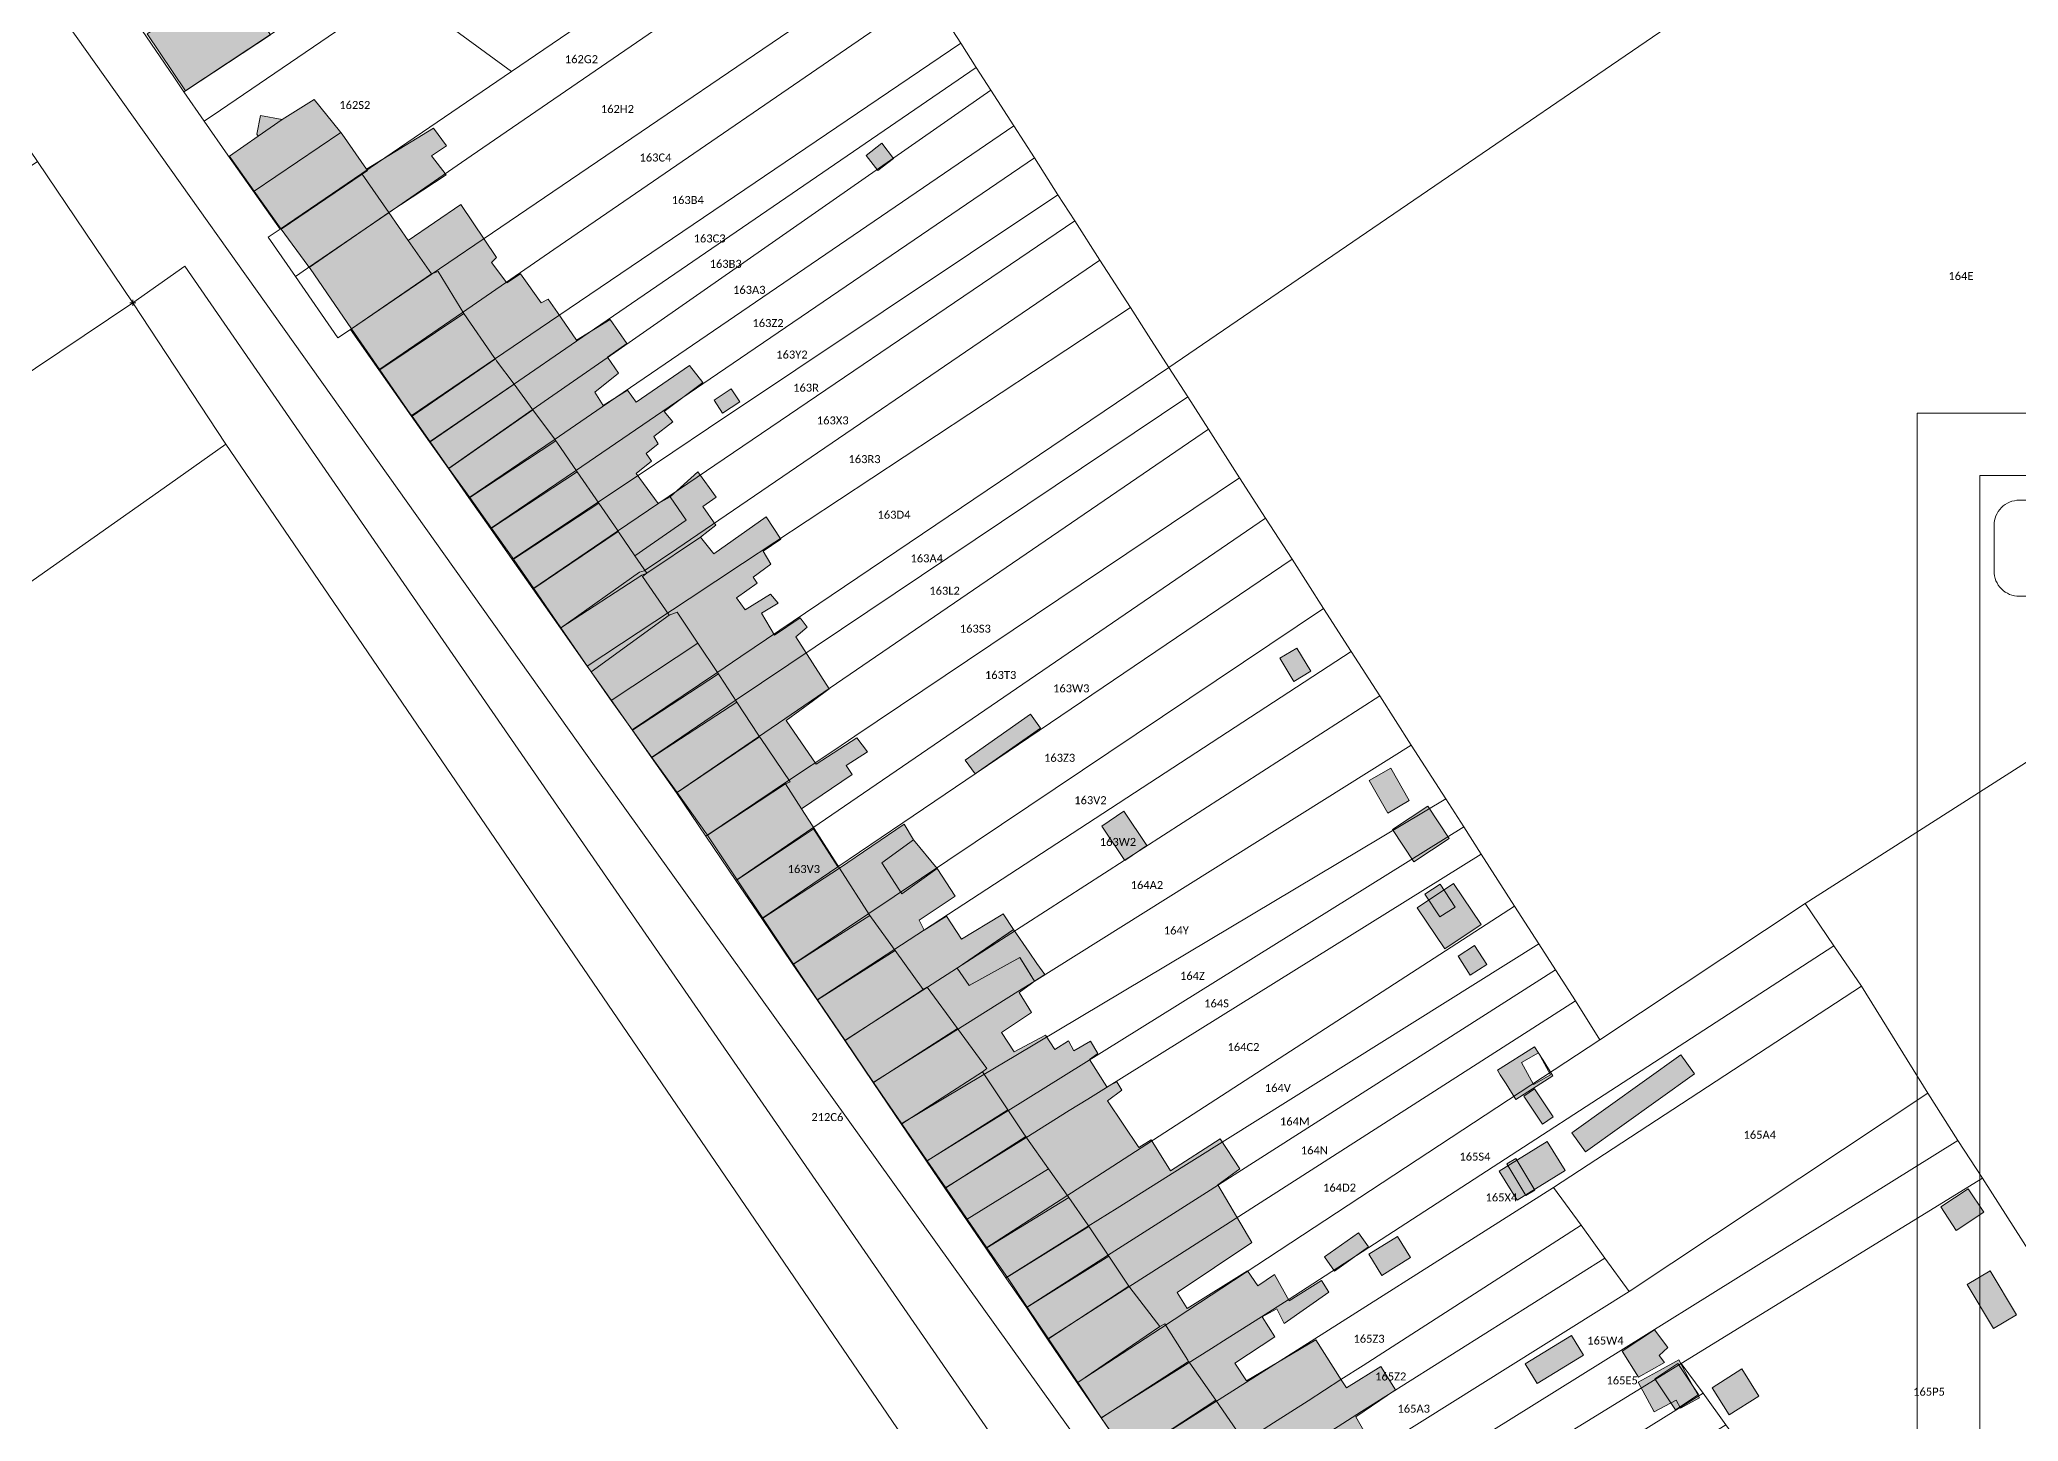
# Model space of a CAD drawing. Header units: metres. Extents: x 113120 to 240396, y 120329 to 242116.
# Drawn here: x 119795.6 to 119993.4, y 121359.2 to 121497.3 of the extents above; entities that cross this region are included whole.
import ezdxf

# ---------------------------------------------------------------- set-up
doc = ezdxf.new("R2010")
doc.units = ezdxf.units.M
doc.header["$LTSCALE"] = 3
doc.header["$PDMODE"] = 2
doc.header["$PDSIZE"] = 0.3
doc.layers.get('0').update_dxf_attribs({"lineweight": 0})
for name, color, linetype, lineweight in [('Bpn_CaPa', 78, 'Continuous', 0), ('Bpn_ReBu', 4, 'Continuous', 0), ('Bpt_CaNu', 7, 'Continuous', 0), ('Bpt_PrSt', 7, 'Continuous', 0), ('Hachure bâtiment', 11, 'Continuous', 0), ('Légende', 255, 'Continuous', 0)]:
    doc.layers.add(name, color=color, linetype=linetype, lineweight=lineweight)
doc.styles.add('Legend', font='')
doc.styles.add('TIMES', font='times.ttf', dxfattribs={"height": 0.4})
doc.styles.get('Legend').set_extended_font_data('Calibri')

# ---------------------------------------------------------------- blocks, each defined once
blk = doc.blocks.new('Titre plan')
at = {"layer": 'Légende', "color": 250}
blk.add_lwpolyline([(310.648, 90.174), (306.218, 90.174), (306.218, 90.174), (306.218, 90.174), (306.218, 90.174), (306.218, 90.174, -0.414214), (305.797, 90.595), (305.797, 91.355), (305.797, 91.355, -0.414214), (306.218, 91.775), (317.91, 91.775, -0.414214), (318.33, 91.355), (318.33, 90.595, -0.414214), (317.91, 90.174), (310.648, 90.174)], format="xyb", dxfattribs=at)
at = {"layer": 'Légende', "color": 7, "ltscale": 0.1, "insert": (306.336, 91.496), "char_height": 0.28, "width": 23.22095, "attachment_point": 1, "style": 'TIMES'}
blk.add_mtext('{\\fArial|b1|i1|c0|p34;Commune de Frameries, 1ère Division\\PSection B}', dxfattribs=at)

msp = doc.modelspace()

# ---------------------------------------------------------------- hatches: boundary and pattern name
at = {"layer": 'Hachure bâtiment'}
h = msp.add_hatch(color=256, dxfattribs=at)
h.dxf.hatch_style = 1
h.paths.add_polyline_path([(119818.47, 121498.07), (119818.65, 121497.77), (119810.15, 121492.17), (119806.33, 121497.89), (119806.54, 121498.02), (119813.95, 121502.8), (119815.25, 121503.2)])
h = msp.add_hatch(color=256, dxfattribs=at)
h.dxf.hatch_style = 1
h.paths.add_polyline_path([(119825.57, 121488.16), (119825.68, 121488.02), (119817.02, 121482.15), (119814.7, 121485.46), (119814.57, 121485.64), (119817.42, 121487.65), (119819.84, 121489.3), (119823.02, 121491.32)])
h = msp.add_hatch(color=256, dxfattribs=at)
h.dxf.hatch_style = 1
h.paths.add_polyline_path([(119819.84, 121489.3), (119817.42, 121487.65), (119817.31, 121487.83), (119817.66, 121489.71)], flags=17)
h = msp.add_hatch(color=256, dxfattribs=at)
h.dxf.hatch_style = 1
h.paths.add_polyline_path([(119836.25, 121486.67), (119834.77, 121485.67), (119836.22, 121483.77), (119830.49, 121480), (119827.82, 121483.85), (119828.35, 121484.2), (119828.26, 121484.34), (119834.97, 121488.45)])
h = msp.add_hatch(color=256, dxfattribs=at)
h.dxf.hatch_style = 1
h.paths.add_polyline_path([(119825.81, 121487.84), (119828.26, 121484.34), (119828.35, 121484.2), (119827.82, 121483.85), (119819.73, 121478.36), (119817.02, 121482.15), (119825.68, 121488.02)])
h = msp.add_hatch(color=256, dxfattribs=at)
h.dxf.hatch_style = 1
h.paths.add_polyline_path([(119880.95, 121485.4), (119879.37, 121484.2), (119878.2, 121485.72), (119879.77, 121486.95)])
h = msp.add_hatch(color=256, dxfattribs=at)
h.dxf.hatch_style = 1
h.paths.add_polyline_path([(119830.49, 121480), (119822.53, 121474.53), (119822.4, 121474.71), (119819.73, 121478.36), (119827.82, 121483.85)])
h = msp.add_hatch(color=256, dxfattribs=at)
h.dxf.hatch_style = 1
h.paths.add_polyline_path([(119841.27, 121475.5), (119840.77, 121475), (119842.3, 121472.97), (119843.67, 121473.89), (119845.72, 121470.97), (119846.42, 121471.35), (119847.35, 121470), (119849.25, 121467.25), (119852.62, 121469.32), (119854.27, 121466.92), (119852.35, 121465.55), (119853.45, 121463.95), (119851.1, 121462.05), (119851.92, 121460.72), (119854.35, 121462.25), (119855.2, 121461.05), (119860.55, 121464.72), (119861.87, 121463.02), (119858.02, 121460.12), (119858.87, 121459.07), (119856.97, 121457.62), (119857.4, 121456.9), (119856.22, 121455.92), (119856.75, 121455.14), (119855.2, 121453.92), (119857.42, 121450.92), (119858.61, 121451.59), (119860.2, 121449.25), (119855.09, 121445.69), (119853.53, 121447.98), (119853.42, 121448.13), (119853.34, 121448.26), (119851.49, 121450.94), (119849.32, 121454.07), (119847.27, 121457.05), (119847.17, 121457.19), (119847.04, 121457.37), (119844.89, 121460.29), (119843.01, 121462.84), (119841.27, 121465.19), (119841.14, 121465.37), (119841.03, 121465.52), (119838, 121469.92), (119835.42, 121474.12), (119834.75, 121473.87), (119832.44, 121477.2), (119837.7, 121480.82)])
h = msp.add_hatch(color=256, dxfattribs=at)
h.dxf.hatch_style = 1
h.paths.add_polyline_path([(119832.44, 121477.2), (119834.75, 121473.87), (119826.77, 121468.39), (119822.62, 121474.41), (119822.53, 121474.53), (119830.49, 121480)])
h = msp.add_hatch(color=256, dxfattribs=at)
h.dxf.hatch_style = 1
h.paths.add_polyline_path([(119838, 121469.92), (119829.59, 121464.3), (119826.77, 121468.39), (119834.75, 121473.87), (119835.42, 121474.12)])
h = msp.add_hatch(color=256, dxfattribs=at)
h.dxf.hatch_style = 1
h.paths.add_polyline_path([(119841.03, 121465.52), (119841.14, 121465.37), (119832.81, 121459.64), (119832.64, 121459.88), (119829.59, 121464.3), (119838, 121469.92)])
h = msp.add_hatch(color=256, dxfattribs=at)
h.dxf.hatch_style = 1
h.paths.add_polyline_path([(119841.27, 121465.19), (119843.01, 121462.84), (119834.62, 121457.09), (119832.81, 121459.64), (119841.14, 121465.37)], flags=17)
h = msp.add_hatch(color=256, dxfattribs=at)
h.dxf.hatch_style = 1
h.paths.add_polyline_path([(119844.89, 121460.29), (119836.5, 121454.43), (119834.62, 121457.09), (119843.01, 121462.84)], flags=17)
h = msp.add_hatch(color=256, dxfattribs=at)
h.dxf.hatch_style = 1
h.paths.add_polyline_path([(119865.57, 121461.07), (119863.85, 121459.95), (119863.02, 121461.25), (119864.72, 121462.37)])
h = msp.add_hatch(color=256, dxfattribs=at)
h.dxf.hatch_style = 1
h.paths.add_polyline_path([(119847.04, 121457.37), (119847.17, 121457.19), (119838.58, 121451.51), (119836.5, 121454.43), (119844.89, 121460.29)], flags=17)
h = msp.add_hatch(color=256, dxfattribs=at)
h.dxf.hatch_style = 1
h.paths.add_polyline_path([(119847.27, 121457.05), (119849.32, 121454.07), (119840.75, 121448.45), (119838.58, 121451.51), (119847.17, 121457.19)], flags=17)
h = msp.add_hatch(color=256, dxfattribs=at)
h.dxf.hatch_style = 1
h.paths.add_polyline_path([(119851.49, 121450.94), (119842.94, 121445.37), (119842.81, 121445.55), (119840.75, 121448.45), (119849.32, 121454.07)])
h = msp.add_hatch(color=256, dxfattribs=at)
h.dxf.hatch_style = 1
h.paths.add_polyline_path([(119855.09, 121445.69), (119860.2, 121449.25), (119858.61, 121451.59), (119861.39, 121454.09), (119863.21, 121451.56), (119861.89, 121450.62), (119863.18, 121448.74), (119861.64, 121447.57), (119856.27, 121443.95)])
h = msp.add_hatch(color=256, dxfattribs=at)
h.dxf.hatch_style = 1
h.paths.add_polyline_path([(119853.34, 121448.26), (119853.42, 121448.13), (119844.97, 121442.43), (119843.03, 121445.25), (119842.94, 121445.37), (119851.49, 121450.94)])
h = msp.add_hatch(color=256, dxfattribs=at)
h.dxf.hatch_style = 1
h.paths.add_polyline_path([(119869.67, 121447.37), (119867.9, 121446.15), (119868.67, 121444.85), (119866.9, 121443.55), (119867.32, 121442.97), (119865.25, 121441.5), (119866.1, 121440.3), (119868.65, 121441.87), (119869.42, 121440.95), (119867.75, 121439.95), (119869.05, 121437.77), (119871.62, 121439.5), (119872.3, 121438.55), (119871.17, 121437.6), (119874.5, 121432.4), (119872.93, 121431.24), (119870.2, 121429.22), (119873.22, 121424.85), (119877.27, 121427.5), (119878.35, 121426.1), (119876.2, 121424.72), (119876.8, 121423.82), (119871.74, 121420.41), (119870.15, 121422.9), (119870.62, 121423.1), (119867.67, 121427.42), (119867.55, 121427.6), (119867.44, 121427.76), (119865.28, 121431.07), (119863.54, 121433.73), (119863.45, 121433.88), (119863.34, 121434.03), (119861.39, 121436.97), (119859.32, 121440.07), (119858.52, 121439.77), (119855.86, 121443.62), (119856.27, 121443.95), (119861.64, 121447.57), (119862.97, 121445.9), (119868.2, 121449.6)])
h = msp.add_hatch(color=256, dxfattribs=at)
h.dxf.hatch_style = 1
h.paths.add_polyline_path([(119853.53, 121447.98), (119855.09, 121445.69), (119856.27, 121443.95), (119855.77, 121443.75), (119847.7, 121438.48), (119844.97, 121442.43), (119853.42, 121448.13)])
h = msp.add_hatch(color=256, dxfattribs=at)
h.dxf.hatch_style = 1
h.paths.add_polyline_path([(119855.86, 121443.62), (119858.52, 121439.77), (119850.73, 121434.1), (119847.7, 121438.48), (119855.77, 121443.75)])
h = msp.add_hatch(color=256, dxfattribs=at)
h.dxf.hatch_style = 1
h.paths.add_polyline_path([(119861.39, 121436.97), (119852.73, 121431.22), (119852.55, 121431.47), (119850.73, 121434.1), (119858.52, 121439.77), (119859.32, 121440.07)])
h = msp.add_hatch(color=256, dxfattribs=at)
h.dxf.hatch_style = 1
h.paths.add_polyline_path([(119863.34, 121434.03), (119863.45, 121433.88), (119854.84, 121428.27), (119852.73, 121431.22), (119861.39, 121436.97)])
h = msp.add_hatch(color=256, dxfattribs=at)
h.dxf.hatch_style = 1
h.paths.add_polyline_path([(119922.65, 121434.17), (119920.97, 121433.13), (119919.57, 121435.45), (119921.25, 121436.47)])
h = msp.add_hatch(color=256, dxfattribs=at)
h.dxf.hatch_style = 1
h.paths.add_polyline_path([(119863.54, 121433.73), (119865.28, 121431.07), (119856.79, 121425.54), (119854.84, 121428.27), (119863.45, 121433.88)])
h = msp.add_hatch(color=256, dxfattribs=at)
h.dxf.hatch_style = 1
h.paths.add_polyline_path([(119867.44, 121427.76), (119867.55, 121427.6), (119859.3, 121422.02), (119856.79, 121425.54), (119865.28, 121431.07)], flags=17)
h = msp.add_hatch(color=256, dxfattribs=at)
h.dxf.hatch_style = 1
h.paths.add_polyline_path([(119895.62, 121428.45), (119889.1, 121423.9), (119888.12, 121425.27), (119894.65, 121429.85)])
h = msp.add_hatch(color=256, dxfattribs=at)
h.dxf.hatch_style = 1
h.paths.add_polyline_path([(119867.67, 121427.42), (119870.62, 121423.1), (119870.15, 121422.9), (119862.35, 121417.75), (119862.24, 121417.9), (119859.3, 121422.02), (119867.55, 121427.6)])
h = msp.add_hatch(color=256, dxfattribs=at)
h.dxf.hatch_style = 1
h.paths.add_polyline_path([(119932.5, 121421.22), (119930.35, 121419.97), (119928.5, 121423.22), (119930.65, 121424.45)])
h = msp.add_hatch(color=256, dxfattribs=at)
h.dxf.hatch_style = 1
h.paths.add_polyline_path([(119871.74, 121420.41), (119872.85, 121418.68), (119873, 121418.44), (119865.32, 121413.3), (119862.45, 121417.61), (119862.35, 121417.75), (119870.15, 121422.9)])
h = msp.add_hatch(color=256, dxfattribs=at)
h.dxf.hatch_style = 1
h.paths.add_polyline_path([(119906.25, 121416.72), (119904.05, 121415.23), (119901.75, 121418.65), (119903.95, 121420.15)])
h = msp.add_hatch(color=256, dxfattribs=at)
h.dxf.hatch_style = 1
h.paths.add_polyline_path([(119930.83, 121418.34), (119934.35, 121420.66), (119936.48, 121417.43), (119932.95, 121415.11)])
h = msp.add_hatch(color=256, dxfattribs=at)
h.dxf.hatch_style = 1
h.paths.add_polyline_path([(119875.55, 121414.45), (119867.87, 121409.48), (119865.32, 121413.3), (119873, 121418.44)])
h = msp.add_hatch(color=256, dxfattribs=at)
h.dxf.hatch_style = 1
h.paths.add_polyline_path([(119882.95, 121417.3), (119879.77, 121415), (119881.77, 121411.9), (119885.29, 121414.43), (119887.12, 121411.65), (119883.52, 121409.25), (119884.02, 121408.27), (119886.25, 121409.67), (119887.75, 121407.37), (119891.7, 121409.78), (119891.9, 121409.9), (119892.94, 121408.32), (119887.32, 121404.47), (119888.52, 121402.72), (119893.57, 121405.55), (119895.05, 121403.17), (119894.75, 121402.95), (119893.5, 121402.05), (119894.75, 121400.02), (119891.72, 121398.05), (119893, 121396.1), (119896.13, 121397.78), (119897.07, 121396.35), (119898.42, 121397.2), (119898.95, 121396.2), (119900.62, 121397.17), (119901.37, 121395.92), (119900.52, 121395.35), (119902.27, 121392.62), (119903.27, 121393.1), (119903.77, 121392.27), (119902.32, 121391.22), (119905.47, 121386.55), (119906.7, 121387.3), (119908.62, 121384.2), (119913.6, 121387.42), (119915.55, 121384.4), (119913.37, 121382.82), (119916.75, 121377.05), (119909.3, 121372.05), (119910.3, 121370.45), (119916.32, 121374.2), (119917.35, 121372.72), (119919.02, 121373.85), (119920.5, 121371.22), (119923.72, 121373.25), (119924.47, 121372.07), (119920, 121368.95), (119919.25, 121370.4), (119917.8, 121369.6), (119919.05, 121367.6), (119915.07, 121364.97), (119916.22, 121363.22), (119923.16, 121367.31), (119925.76, 121363.22), (119926.22, 121362.5), (119929.67, 121364.65), (119931.12, 121362.32), (119927.17, 121359.6), (119929.07, 121356.27), (119930.8, 121357.3), (119931.75, 121355.67), (119929.92, 121354.62), (119930.22, 121354.15), (119926.6, 121351.85), (119927.7, 121350.17), (119931.8, 121352.57), (119934.15, 121349.35), (119935.95, 121345.87), (119939.65, 121347.97), (119941.05, 121345.72), (119935, 121341.85), (119935.45, 121341.07), (119934.95, 121340.62), (119936.22, 121338.5), (119933.57, 121336.85), (119932.32, 121338.87), (119929.7, 121337.3), (119928.75, 121336.77), (119926.4, 121339.98), (119924.15, 121343.05), (119924.9, 121343.65), (119922.57, 121346.92), (119922.37, 121346.9), (119919.95, 121350.37), (119920.5, 121350.9), (119918.26, 121354.02), (119916.21, 121356.88), (119916.09, 121357.03), (119915.97, 121357.22), (119913.15, 121361.27), (119910.57, 121364.98), (119910.44, 121365.16), (119910.36, 121365.29), (119908.07, 121368.9), (119907.55, 121368.65), (119904.58, 121372.55), (119904.47, 121372.69), (119904.34, 121372.88), (119902.46, 121375.69), (119900.57, 121378.51), (119900.48, 121378.63), (119900.35, 121378.82), (119898.45, 121381.53), (119896.44, 121384.39), (119894.27, 121387.48), (119894.17, 121387.63), (119894.04, 121387.81), (119892.38, 121390.32), (119889.85, 121394.12), (119890.27, 121394.45), (119887.33, 121398.45), (119884.3, 121402.57), (119883.92, 121402.32), (119881.1, 121406.22), (119878.73, 121409.5), (119878.56, 121409.74), (119875.55, 121414.45), (119882.02, 121418.87)])
h.paths.add_polyline_path([(119937.07, 121410.57), (119935.55, 121409.6), (119934.07, 121411.87), (119935.6, 121412.85)], flags=16)
h = msp.add_hatch(color=256, dxfattribs=at)
h.dxf.hatch_style = 1
h.paths.add_polyline_path([(119885.29, 121414.43), (119881.77, 121411.9), (119879.77, 121415), (119882.95, 121417.3)], flags=17)
h = msp.add_hatch(color=256, dxfattribs=at)
h.dxf.hatch_style = 1
h.paths.add_polyline_path([(119878.56, 121409.74), (119870.95, 121404.87), (119867.87, 121409.48), (119875.55, 121414.45)])
h = msp.add_hatch(color=256, dxfattribs=at)
h.dxf.hatch_style = 1
h.paths.add_polyline_path([(119937.07, 121410.57), (119935.55, 121409.6), (119934.07, 121411.87), (119935.6, 121412.85)], flags=16)
h.paths.add_polyline_path([(119933.29, 121410.51), (119936.91, 121412.94), (119939.67, 121408.83), (119936.05, 121406.4)], flags=17)
h = msp.add_hatch(color=256, dxfattribs=at)
h.dxf.hatch_style = 1
h.paths.add_polyline_path([(119878.73, 121409.5), (119881.1, 121406.22), (119873.33, 121401.3), (119873.25, 121401.42), (119870.95, 121404.87), (119878.56, 121409.74)])
h = msp.add_hatch(color=256, dxfattribs=at)
h.dxf.hatch_style = 1
h.paths.add_polyline_path([(119894.5, 121406.07), (119895.28, 121404.95), (119896.07, 121403.83), (119895.05, 121403.17), (119894.31, 121404.36), (119893.57, 121405.55), (119888.52, 121402.72), (119887.32, 121404.47), (119892.18, 121407.79), (119892.25, 121407.84), (119892.94, 121408.32)], flags=17)
h = msp.add_hatch(color=256, dxfattribs=at)
h.dxf.hatch_style = 1
h.paths.add_polyline_path([(119883.92, 121402.32), (119876.1, 121397.23), (119873.46, 121401.11), (119873.33, 121401.3), (119881.1, 121406.22)])
h = msp.add_hatch(color=256, dxfattribs=at)
h.dxf.hatch_style = 1
h.paths.add_polyline_path([(119940.24, 121404.83), (119938.6, 121403.77), (119937.37, 121405.67), (119939.02, 121406.72)], flags=17)
h = msp.add_hatch(color=256, dxfattribs=at)
h.dxf.hatch_style = 1
h.paths.add_polyline_path([(119887.33, 121398.45), (119878.95, 121393.05), (119876.1, 121397.23), (119883.92, 121402.32), (119884.3, 121402.57)], flags=17)
h = msp.add_hatch(color=256, dxfattribs=at)
h.dxf.hatch_style = 1
h.paths.add_polyline_path([(119890.27, 121394.45), (119889.85, 121394.12), (119881.77, 121388.92), (119878.95, 121393.05), (119887.33, 121398.45)], flags=17)
h = msp.add_hatch(color=256, dxfattribs=at)
h.dxf.hatch_style = 1
h.paths.add_polyline_path([(119946.62, 121393.8), (119944.92, 121392.85), (119943.7, 121395.05), (119945.4, 121396)], flags=16)
h.paths.add_polyline_path([(119941.6, 121393.81), (119941.32, 121394.26), (119945.03, 121396.6), (119945.87, 121395.27), (119946.86, 121393.7), (119943.16, 121391.35), (119942.17, 121392.91)])
h = msp.add_hatch(color=256, dxfattribs=at)
h.dxf.hatch_style = 1
h.paths.add_polyline_path([(119948.75, 121388.02), (119959.64, 121395.8), (119961, 121393.9), (119950.1, 121386.12)])
h = msp.add_hatch(color=256, dxfattribs=at)
h.dxf.hatch_style = 1
h.paths.add_polyline_path([(119892.38, 121390.32), (119884.32, 121385.2), (119881.77, 121388.92), (119889.85, 121394.12)], flags=17)
h = msp.add_hatch(color=256, dxfattribs=at)
h.dxf.hatch_style = 1
h.paths.add_polyline_path([(119946.87, 121389.6), (119945.8, 121388.88), (119943.95, 121391.67), (119945.02, 121392.4)])
h = msp.add_hatch(color=256, dxfattribs=at)
h.dxf.hatch_style = 1
h.paths.add_polyline_path([(119894.04, 121387.81), (119894.17, 121387.63), (119886.16, 121382.52), (119884.32, 121385.2), (119892.38, 121390.32)], flags=17)
h = msp.add_hatch(color=256, dxfattribs=at)
h.dxf.hatch_style = 1
h.paths.add_polyline_path([(119894.27, 121387.48), (119896.44, 121384.39), (119888.31, 121379.39), (119886.16, 121382.52), (119894.17, 121387.63)], flags=17)
h = msp.add_hatch(color=256, dxfattribs=at)
h.dxf.hatch_style = 1
h.paths.add_polyline_path([(119941.49, 121384.18), (119946.27, 121387.14), (119948.07, 121384.24), (119943.28, 121381.27)])
h = msp.add_hatch(color=256, dxfattribs=at)
h.dxf.hatch_style = 1
h.paths.add_polyline_path([(119945.05, 121382.27), (119944.14, 121381.75), (119942.25, 121384.92), (119943.15, 121385.45)], flags=17)
h = msp.add_hatch(color=256, dxfattribs=at)
h.dxf.hatch_style = 1
h.paths.add_polyline_path([(119898.45, 121381.53), (119890.28, 121376.51), (119888.31, 121379.39), (119896.44, 121384.39)], flags=17)
h = msp.add_hatch(color=256, dxfattribs=at)
h.dxf.hatch_style = 1
h.paths.add_polyline_path([(119900.35, 121378.82), (119900.48, 121378.63), (119892.29, 121373.59), (119892.16, 121373.78), (119890.28, 121376.51), (119898.45, 121381.53)], flags=17)
h = msp.add_hatch(color=256, dxfattribs=at)
h.dxf.hatch_style = 1
h.paths.add_polyline_path([(119989.92, 121380.07), (119987.17, 121378.25), (119985.62, 121380.6), (119988.37, 121382.4)])
h = msp.add_hatch(color=256, dxfattribs=at)
h.dxf.hatch_style = 1
h.paths.add_polyline_path([(119900.57, 121378.51), (119902.46, 121375.69), (119894.3, 121370.58), (119892.39, 121373.44), (119892.29, 121373.59), (119900.48, 121378.63)], flags=17)
h = msp.add_hatch(color=256, dxfattribs=at)
h.dxf.hatch_style = 1
h.paths.add_polyline_path([(119928.42, 121376.62), (119925.01, 121374.16), (119924.02, 121375.62), (119927.42, 121378.02)], flags=17)
h = msp.add_hatch(color=256, dxfattribs=at)
h.dxf.hatch_style = 1
h.paths.add_polyline_path([(119932.62, 121375.53), (119929.75, 121373.75), (119928.45, 121375.87), (119931.32, 121377.65)], flags=17)
h = msp.add_hatch(color=256, dxfattribs=at)
h.dxf.hatch_style = 1
h.paths.add_polyline_path([(119904.34, 121372.88), (119904.47, 121372.69), (119896.42, 121367.42), (119894.3, 121370.58), (119902.46, 121375.69)], flags=17)
h = msp.add_hatch(color=256, dxfattribs=at)
h.dxf.hatch_style = 1
h.paths.add_polyline_path([(119993.2, 121369.8), (119990.89, 121368.43), (119988.27, 121372.85), (119990.57, 121374.22)])
h = msp.add_hatch(color=256, dxfattribs=at)
h.dxf.hatch_style = 1
h.paths.add_polyline_path([(119904.58, 121372.55), (119907.55, 121368.65), (119899.35, 121363.03), (119896.42, 121367.42), (119904.47, 121372.69)], flags=17)
h = msp.add_hatch(color=256, dxfattribs=at)
h.dxf.hatch_style = 1
h.paths.add_polyline_path([(119910.36, 121365.29), (119910.44, 121365.16), (119901.72, 121359.5), (119901.59, 121359.68), (119899.35, 121363.03), (119907.55, 121368.65), (119908.07, 121368.9)], flags=17)
h = msp.add_hatch(color=256, dxfattribs=at)
h.dxf.hatch_style = 1
h.paths.add_polyline_path([(119949.92, 121365.77), (119945.27, 121362.95), (119944.07, 121364.92), (119948.72, 121367.75)])
h = msp.add_hatch(color=256, dxfattribs=at)
h.dxf.hatch_style = 1
h.paths.add_polyline_path([(119958.35, 121366.55), (119957.47, 121365.75), (119958.02, 121365.05), (119955.42, 121363.57), (119953.77, 121366.17), (119957, 121368.3)])
h = msp.add_hatch(color=256, dxfattribs=at)
h.dxf.hatch_style = 1
h.paths.add_polyline_path([(119910.57, 121364.98), (119913.15, 121361.27), (119904.43, 121355.56), (119901.8, 121359.37), (119901.72, 121359.5), (119910.44, 121365.16)], flags=17)
h = msp.add_hatch(color=256, dxfattribs=at)
h.dxf.hatch_style = 1
h.paths.add_polyline_path([(119959.18, 121361.29), (119956.98, 121360.11), (119955.39, 121363.07), (119957.58, 121364.27), (119959.45, 121365.31), (119960.39, 121363.56), (119960.88, 121362.66), (119961.07, 121362.31), (119961.5, 121361.5), (119959.62, 121360.48)])
h = msp.add_hatch(color=256, dxfattribs=at)
h.dxf.hatch_style = 1
h.paths.add_polyline_path([(119961.42, 121361.85), (119959.12, 121360.3), (119957.05, 121363.4), (119959.35, 121364.95)], flags=17)
h = msp.add_hatch(color=256, dxfattribs=at)
h.dxf.hatch_style = 1
h.paths.add_polyline_path([(119967.45, 121361.67), (119964.47, 121359.8), (119962.77, 121362.52), (119965.75, 121364.4)])
h = msp.add_hatch(color=256, dxfattribs=at)
h.dxf.hatch_style = 1
h.paths.add_polyline_path([(119915.97, 121357.22), (119916.09, 121357.03), (119907.25, 121351.48), (119904.43, 121355.56), (119913.15, 121361.27)], flags=17)

# ---------------------------------------------------------------- linework, layer by layer
at = {"flags": 128}
for points in [[(119983.27, 120717.46), (120508.27, 120717.46), (120508.27, 121459.96), (119983.27, 121459.96)], [(119989.52, 120723.71), (120502.02, 120723.71), (120502.02, 121453.71), (119989.52, 121453.71)]]:
    msp.add_lwpolyline(points, close=True, dxfattribs=at)
at = {"layer": 'Bpn_CaPa'}
for points in [[(119904.63, 121470.5), (119901.58, 121475.25), (119899.06, 121479.17), (119897.38, 121481.79), (119895.02, 121485.47), (119892.96, 121488.68), (119890.67, 121492.25), (119889.21, 121494.52), (119887.66, 121496.94), (119884.41, 121502), (119881.9, 121505.92), (119885.85, 121508.64), (119891.73, 121512.7), (119936.28, 121542.57), (119937.11, 121543.13), (119955.16, 121555.71), (119983.39, 121515.72), (119908.46, 121464.53), (119906.44, 121467.67), (119904.63, 121470.5)], [(119775.13, 121514.21), (119773.29, 121516.85), (119770.76, 121520.51), (119770.59, 121520.72), (119769.34, 121522.24), (119768.1, 121523.79), (119767.93, 121524.26), (119771.34, 121528.28), (119774.66, 121532.21), (119851.23, 121424.46), (119931.09, 121312.98), (119960.85, 121272.14), (119977.53, 121266.37), (119968.02, 121256.46), (119957.59, 121269.29), (119935.53, 121296.44), (119905.82, 121335.93), (119810.1, 121474.64), (119804.89, 121470.98), (119795.36, 121485.1), (119785.76, 121499.2), (119775.13, 121514.21)], [(119819.62, 121478.33), (119830.83, 121485.98), (119836.04, 121489.53), (119842.75, 121494.1), (119875.26, 121516.26), (119877.71, 121512.44), (119838.72, 121485.67), (119830.44, 121479.96), (119822.36, 121474.44), (119821.15, 121473.61), (119818.44, 121477.54), (119819.62, 121478.33)], [(119814.38, 121513.95), (119818.85, 121507.41), (119819.72, 121506.13), (119823.32, 121500.86), (119818.66, 121497.8), (119810, 121492.09), (119809, 121493.56), (119800.86, 121505.5), (119809.58, 121510.94), (119814.38, 121513.95)], [(119826.65, 121468.33), (119825.39, 121467.47), (119821.15, 121473.61), (119822.36, 121474.44), (119830.44, 121479.96), (119838.72, 121485.67), (119877.71, 121512.44), (119881.9, 121505.92), (119841.68, 121478.56), (119834.71, 121473.81), (119826.65, 121468.33)], [(119826.65, 121468.33), (119834.71, 121473.81), (119841.68, 121478.56), (119881.9, 121505.92), (119884.41, 121502), (119847, 121476.31), (119837.86, 121470.03), (119829.5, 121464.28), (119826.65, 121468.33)], [(119812.03, 121489.13), (119813.67, 121490.25), (119831.44, 121502.38), (119834.97, 121499.79), (119842.75, 121494.1), (119836.04, 121489.53), (119830.83, 121485.98), (119819.62, 121478.33), (119814.4, 121485.75), (119812.03, 121489.13)], [(119832.72, 121459.69), (119829.5, 121464.28), (119837.86, 121470.03), (119847, 121476.31), (119884.41, 121502), (119887.66, 121496.94), (119847.48, 121469.7), (119841.07, 121465.35), (119832.72, 121459.69)], [(119832.72, 121459.69), (119841.07, 121465.35), (119847.48, 121469.7), (119887.66, 121496.94), (119889.21, 121494.52), (119849.25, 121467.14), (119842.94, 121462.81), (119834.57, 121457.07), (119832.72, 121459.69)], [(119834.57, 121457.07), (119842.94, 121462.81), (119849.25, 121467.14), (119889.21, 121494.52), (119890.67, 121492.25), (119852.31, 121465.49), (119848.94, 121463.14), (119844.82, 121460.27), (119836.44, 121454.41), (119834.57, 121457.07)], [(119836.44, 121454.41), (119844.82, 121460.27), (119848.94, 121463.14), (119852.31, 121465.49), (119890.67, 121492.25), (119892.96, 121488.68), (119851.83, 121460.59), (119847.01, 121457.3), (119838.5, 121451.48), (119836.44, 121454.41)], [(119895.02, 121485.47), (119861.89, 121462.89), (119849.15, 121454.2), (119840.66, 121448.41), (119838.5, 121451.48), (119847.01, 121457.3), (119851.83, 121460.59), (119892.96, 121488.68), (119895.02, 121485.47)], [(119753.72, 121457.21), (119795.36, 121485.1), (119804.89, 121470.98), (119763.31, 121443.1), (119753.72, 121457.21)], [(119842.83, 121445.32), (119840.66, 121448.41), (119849.15, 121454.2), (119861.89, 121462.89), (119895.02, 121485.47), (119897.38, 121481.79), (119862.46, 121458.44), (119855.31, 121453.66), (119851.35, 121451.02), (119842.83, 121445.32)], [(119842.83, 121445.32), (119851.35, 121451.02), (119855.31, 121453.66), (119862.46, 121458.44), (119897.38, 121481.79), (119899.06, 121479.17), (119858.5, 121451.64), (119853.34, 121448.14), (119844.89, 121442.4), (119842.83, 121445.32)], [(119901.58, 121475.25), (119859.27, 121446.39), (119856.03, 121444.19), (119855.55, 121444.04), (119847.65, 121438.47), (119844.89, 121442.4), (119853.34, 121448.14), (119858.5, 121451.64), (119899.06, 121479.17), (119901.58, 121475.25)], [(119968.02, 121256.46), (119966.68, 121255.05), (119963.74, 121251.99), (119961.59, 121249.75), (119927.31, 121291), (119814.19, 121456.84), (119804.89, 121470.98), (119810.1, 121474.64), (119905.82, 121335.93), (119935.53, 121296.44), (119957.59, 121269.29), (119968.02, 121256.46)], [(119901.58, 121475.25), (119904.63, 121470.5), (119865.84, 121444.92), (119860.5, 121441.39), (119850.33, 121434.66), (119847.65, 121438.47), (119855.55, 121444.04), (119856.03, 121444.19), (119859.27, 121446.39), (119901.58, 121475.25)], [(119908.46, 121464.53), (119865.69, 121435.63), (119863.29, 121434), (119854.82, 121428.28), (119852.74, 121431.24), (119850.33, 121434.66), (119860.5, 121441.39), (119865.84, 121444.92), (119904.63, 121470.5), (119906.44, 121467.67), (119908.46, 121464.53)], [(119908.46, 121464.53), (119910.35, 121461.59), (119865.1, 121431.23), (119856.75, 121425.53), (119854.82, 121428.28), (119863.29, 121434), (119865.69, 121435.63), (119908.46, 121464.53)], [(119912.43, 121458.35), (119867.46, 121427.61), (119859.24, 121422), (119856.75, 121425.53), (119865.1, 121431.23), (119910.35, 121461.59), (119912.43, 121458.35)], [(119912.43, 121458.35), (119915.54, 121453.5), (119877.07, 121427.66), (119875.06, 121426.31), (119870.46, 121423.22), (119862.18, 121417.66), (119859.24, 121422), (119867.46, 121427.61), (119912.43, 121458.35)], [(119872.88, 121418.5), (119865.19, 121413.24), (119862.18, 121417.66), (119870.46, 121423.22), (119875.06, 121426.31), (119877.07, 121427.66), (119915.54, 121453.5), (119918.12, 121449.47), (119872.88, 121418.5)], [(119872.88, 121418.5), (119918.12, 121449.47), (119920.78, 121445.34), (119881.87, 121418.99), (119875.38, 121414.59), (119872.88, 121418.5)], [(119923.94, 121440.41), (119878.39, 121409.88), (119870.89, 121404.85), (119867.77, 121409.44), (119875.38, 121414.59), (119881.87, 121418.99), (119920.78, 121445.34), (119923.94, 121440.41)], [(119923.94, 121440.41), (119926.68, 121436.14), (119880.96, 121406.3), (119873.3, 121401.3), (119870.89, 121404.85), (119878.39, 121409.88), (119923.94, 121440.41)], [(119873.3, 121401.3), (119880.96, 121406.3), (119926.68, 121436.14), (119929.54, 121431.69), (119892.2, 121407.63), (119883.88, 121402.27), (119876.06, 121397.23), (119873.3, 121401.3)], [(119878.9, 121393.04), (119876.06, 121397.23), (119883.88, 121402.27), (119892.2, 121407.63), (119929.54, 121431.69), (119932.7, 121426.76), (119895, 121403.13), (119893.38, 121402.12), (119878.9, 121393.04)], [(119936.14, 121421.4), (119893.16, 121395.74), (119889.96, 121393.83), (119881.71, 121388.9), (119878.9, 121393.04), (119893.38, 121402.12), (119895, 121403.13), (119932.7, 121426.76), (119936.14, 121421.4)], [(119936.14, 121421.4), (119937.94, 121418.6), (119892.36, 121390.22), (119884.25, 121385.18), (119881.71, 121388.9), (119889.96, 121393.83), (119893.16, 121395.74), (119936.14, 121421.4)], [(119867.77, 121409.44), (119865.19, 121413.24), (119872.88, 121418.5), (119875.38, 121414.59), (119867.77, 121409.44)], [(119884.25, 121385.18), (119892.36, 121390.22), (119937.94, 121418.6), (119939.68, 121415.88), (119902.23, 121392.55), (119900.36, 121391.38), (119898.5, 121390.23), (119894.16, 121387.52), (119886.07, 121382.49), (119884.25, 121385.18)], [(119943.03, 121410.67), (119902.29, 121384.31), (119898.28, 121381.72), (119890.17, 121376.46), (119886.07, 121382.49), (119894.16, 121387.52), (119898.5, 121390.23), (119900.36, 121391.38), (119902.23, 121392.55), (119939.68, 121415.88), (119943.03, 121410.67)], [(119945.44, 121406.91), (119911.04, 121385.33), (119909.96, 121384.66), (119903.3, 121380.48), (119900.39, 121378.66), (119892.17, 121373.51), (119890.17, 121376.46), (119898.28, 121381.72), (119902.29, 121384.31), (119943.03, 121410.67), (119945.44, 121406.91)], [(119901.7, 121359.51), (119899.3, 121363.02), (119907.62, 121368.45), (119910.36, 121370.23), (119951.55, 121397.29), (119972.07, 121410.93), (119974.95, 121406.71), (119920.38, 121371.3), (119917.71, 121369.62), (119914.28, 121367.45), (119912.72, 121366.46), (119901.7, 121359.51)], [(119945.44, 121406.91), (119947.11, 121404.31), (119911.85, 121381.8), (119902.34, 121375.74), (119894.22, 121370.55), (119892.17, 121373.51), (119900.39, 121378.66), (119903.3, 121380.48), (119909.96, 121384.66), (119911.04, 121385.33), (119945.44, 121406.91)], [(119901.7, 121359.51), (119912.72, 121366.46), (119914.28, 121367.45), (119917.71, 121369.62), (119920.38, 121371.3), (119974.95, 121406.71), (119977.71, 121402.68), (119946.93, 121382.55), (119916.23, 121363.07), (119904.4, 121355.57), (119901.7, 121359.51)], [(119947.11, 121404.31), (119949.1, 121401.21), (119912.51, 121377.75), (119909.53, 121375.84), (119904.46, 121372.6), (119896.32, 121367.38), (119894.22, 121370.55), (119902.34, 121375.74), (119911.85, 121381.8), (119947.11, 121404.31)], [(119951.55, 121397.29), (119910.36, 121370.23), (119907.62, 121368.45), (119899.3, 121363.02), (119896.32, 121367.38), (119904.46, 121372.6), (119909.53, 121375.84), (119912.51, 121377.75), (119949.1, 121401.21), (119951.55, 121397.29)], [(119984.35, 121391.98), (119954.49, 121372.13), (119952.05, 121375.49), (119949.68, 121378.76), (119946.93, 121382.55), (119977.71, 121402.68), (119984.35, 121391.98)], [(119984.35, 121391.98), (119987.33, 121387.25), (119931.71, 121352.58), (119930.01, 121351.53), (119927.68, 121350.07), (119922.53, 121346.86), (119914.23, 121341.69), (119911.58, 121345.29), (119920.46, 121350.84), (119930.74, 121357.27), (119954.49, 121372.13), (119984.35, 121391.98)], [(119916.61, 121338.45), (119914.23, 121341.69), (119922.53, 121346.86), (119927.68, 121350.07), (119930.01, 121351.53), (119931.71, 121352.58), (119987.33, 121387.25), (119989.79, 121383.49), (119959.69, 121364.96), (119934.14, 121349.24), (119932.43, 121348.19), (119924.89, 121343.55), (119924.08, 121343.05), (119916.61, 121338.45)], [(119959.69, 121364.96), (119989.79, 121383.49), (120006.88, 121356.72), (119977.84, 121339.94), (119975.62, 121342.99), (119973.39, 121346.08), (119971.1, 121349.23), (119968.77, 121352.44), (119966.42, 121355.68), (119964.15, 121358.81), (119961.86, 121361.97), (119959.69, 121364.96)], [(119949.68, 121378.76), (119927.88, 121364.75), (119925.66, 121363.33), (119922.38, 121361.22), (119918.91, 121359), (119907.2, 121351.47), (119904.4, 121355.57), (119916.23, 121363.07), (119946.93, 121382.55), (119949.68, 121378.76)], [(119908.04, 121347.73), (119906.01, 121350.71), (119907.2, 121351.47), (119918.91, 121359), (119922.38, 121361.22), (119925.66, 121363.33), (119927.88, 121364.75), (119949.68, 121378.76), (119952.05, 121375.49), (119927.73, 121360.14), (119925.38, 121358.66), (119918.13, 121354.09), (119909.24, 121348.48), (119908.04, 121347.73)], [(119908.04, 121347.73), (119909.24, 121348.48), (119918.13, 121354.09), (119925.38, 121358.66), (119927.73, 121360.14), (119952.05, 121375.49), (119954.49, 121372.13), (119930.74, 121357.27), (119920.46, 121350.84), (119911.58, 121345.29), (119910.39, 121344.54), (119908.04, 121347.73)], [(119918.93, 121335.28), (119916.61, 121338.45), (119924.08, 121343.05), (119924.89, 121343.55), (119932.43, 121348.19), (119934.14, 121349.24), (119959.69, 121364.96), (119961.86, 121361.97), (119935.9, 121345.83), (119926.37, 121339.91), (119918.93, 121335.28)], [(119918.93, 121335.28), (119926.37, 121339.91), (119935.9, 121345.83), (119961.86, 121361.97), (119964.15, 121358.81), (119936.52, 121341.47), (119935.51, 121340.83), (119921.37, 121331.96), (119918.93, 121335.28)]]:
    msp.add_lwpolyline(points, close=True, dxfattribs=at)
for points in [[(119875.26, 121516.26), (119842.75, 121494.1), (119834.97, 121499.79)], [(120020.2, 121441.65), (119972.07, 121410.93), (119951.55, 121397.29), (119949.1, 121401.21), (119947.11, 121404.31), (119945.44, 121406.91), (119943.03, 121410.67), (119939.68, 121415.88), (119937.94, 121418.6), (119936.14, 121421.4), (119932.7, 121426.76), (119929.54, 121431.69), (119926.68, 121436.14), (119923.94, 121440.41), (119920.78, 121445.34), (119918.12, 121449.47), (119915.54, 121453.5), (119912.43, 121458.35), (119910.35, 121461.59), (119908.46, 121464.53), (119983.39, 121515.72)], [(119831.44, 121502.38), (119813.67, 121490.25), (119812.03, 121489.13), (119810, 121492.09), (119818.66, 121497.8)], [(119783.65, 121497.78), (119747.14, 121473.29), (119753.72, 121457.21), (119763.31, 121443.1), (119804.89, 121470.98), (119814.19, 121456.84), (119808.59, 121452.89), (119766.13, 121422.95), (119765.7, 121423.5), (119737.91, 121458.63), (119739.32, 121461.55), (119742.07, 121467.26), (119744.01, 121471.29), (119739.4, 121474.62), (119739.4, 121474.62), (119741.63, 121478.09), (119743.89, 121481.6), (119745.55, 121484.18), (119746.79, 121486.1), (119749.4, 121490.17), (119751.24, 121493.03), (119753.46, 121496.47), (119755.74, 121500.02)], [(119766.13, 121422.95), (119808.59, 121452.89), (119814.19, 121456.84), (119927.31, 121291), (119961.59, 121249.75)], [(120056.19, 121441.65), (120059.5, 121418.43), (120061.56, 121330.91), (120035.42, 121314.64), (120032.99, 121318.23), (120030.27, 121322.51), (120027.81, 121326.18), (120025.51, 121330.27), (120022.37, 121333.97), (120018.77, 121339.47), (120015.81, 121343.84), (120006.88, 121356.72), (119989.79, 121383.49), (119987.33, 121387.25), (119984.35, 121391.98), (119977.71, 121402.68), (119974.95, 121406.71), (119972.07, 121410.93), (120020.2, 121441.65)]]:
    msp.add_lwpolyline(points, dxfattribs=at)
at = {"layer": 'Bpn_ReBu'}
for points in [[(119818.47, 121498.07), (119818.65, 121497.77), (119810.15, 121492.17), (119806.33, 121497.89), (119806.54, 121498.02), (119813.95, 121502.8), (119815.25, 121503.2), (119818.47, 121498.07)], [(119825.57, 121488.16), (119825.68, 121488.02), (119817.02, 121482.15), (119814.7, 121485.46), (119814.57, 121485.64), (119817.42, 121487.65), (119819.84, 121489.3), (119823.02, 121491.32), (119825.57, 121488.16)], [(119819.84, 121489.3), (119817.42, 121487.65), (119817.31, 121487.83), (119817.66, 121489.71), (119819.84, 121489.3)], [(119836.25, 121486.67), (119834.77, 121485.67), (119836.22, 121483.77), (119830.49, 121480), (119827.82, 121483.85), (119828.35, 121484.2), (119828.26, 121484.34), (119834.97, 121488.45), (119836.25, 121486.67)], [(119825.81, 121487.84), (119828.26, 121484.34), (119828.35, 121484.2), (119827.82, 121483.85), (119819.73, 121478.36), (119817.02, 121482.15), (119825.68, 121488.02), (119825.81, 121487.84)], [(119880.95, 121485.4), (119879.37, 121484.2), (119878.2, 121485.72), (119879.77, 121486.95), (119880.95, 121485.4)], [(119830.49, 121480), (119822.53, 121474.53), (119822.4, 121474.71), (119819.73, 121478.36), (119827.82, 121483.85), (119830.49, 121480)], [(119841.27, 121475.5), (119840.77, 121475), (119842.3, 121472.97), (119843.67, 121473.89), (119845.72, 121470.97), (119846.42, 121471.35), (119847.35, 121470), (119849.25, 121467.25), (119852.62, 121469.32), (119854.27, 121466.92), (119852.35, 121465.55), (119853.45, 121463.95), (119851.1, 121462.05), (119851.92, 121460.72), (119854.35, 121462.25), (119855.2, 121461.05), (119860.55, 121464.72), (119861.87, 121463.02), (119858.02, 121460.12), (119858.87, 121459.07), (119856.97, 121457.62), (119857.4, 121456.9), (119856.22, 121455.92), (119856.75, 121455.14), (119855.2, 121453.92), (119857.42, 121450.92), (119858.61, 121451.59), (119860.2, 121449.25), (119855.09, 121445.69), (119853.53, 121447.98), (119853.42, 121448.13), (119853.34, 121448.26), (119851.49, 121450.94), (119849.32, 121454.07), (119847.27, 121457.05), (119847.17, 121457.19), (119847.04, 121457.37), (119844.89, 121460.29), (119843.01, 121462.84), (119841.27, 121465.19), (119841.14, 121465.37), (119841.03, 121465.52), (119838, 121469.92), (119835.42, 121474.12), (119834.75, 121473.87), (119832.44, 121477.2), (119837.7, 121480.82), (119841.27, 121475.5)], [(119832.44, 121477.2), (119834.75, 121473.87), (119826.77, 121468.39), (119822.62, 121474.41), (119822.53, 121474.53), (119830.49, 121480), (119832.44, 121477.2)], [(119838, 121469.92), (119829.59, 121464.3), (119826.77, 121468.39), (119834.75, 121473.87), (119835.42, 121474.12), (119838, 121469.92)], [(119841.03, 121465.52), (119841.14, 121465.37), (119832.81, 121459.64), (119832.64, 121459.88), (119829.59, 121464.3), (119838, 121469.92), (119841.03, 121465.52)], [(119841.27, 121465.19), (119843.01, 121462.84), (119834.62, 121457.09), (119832.81, 121459.64), (119841.14, 121465.37), (119841.27, 121465.19)], [(119844.89, 121460.29), (119836.5, 121454.43), (119834.62, 121457.09), (119843.01, 121462.84), (119844.89, 121460.29)], [(119865.57, 121461.07), (119863.85, 121459.95), (119863.02, 121461.25), (119864.72, 121462.37), (119865.57, 121461.07)], [(119847.04, 121457.37), (119847.17, 121457.19), (119838.58, 121451.51), (119836.5, 121454.43), (119844.89, 121460.29), (119847.04, 121457.37)], [(119847.27, 121457.05), (119849.32, 121454.07), (119840.75, 121448.45), (119838.58, 121451.51), (119847.17, 121457.19), (119847.27, 121457.05)], [(119851.49, 121450.94), (119842.94, 121445.37), (119842.81, 121445.55), (119840.75, 121448.45), (119849.32, 121454.07), (119851.49, 121450.94)], [(119855.09, 121445.69), (119860.2, 121449.25), (119858.61, 121451.59), (119861.39, 121454.09), (119863.21, 121451.56), (119861.89, 121450.62), (119863.18, 121448.74), (119861.64, 121447.57), (119856.27, 121443.95), (119855.09, 121445.69)], [(119853.34, 121448.26), (119853.42, 121448.13), (119844.97, 121442.43), (119843.03, 121445.25), (119842.94, 121445.37), (119851.49, 121450.94), (119853.34, 121448.26)], [(119869.67, 121447.37), (119867.9, 121446.15), (119868.67, 121444.85), (119866.9, 121443.55), (119867.32, 121442.97), (119865.25, 121441.5), (119866.1, 121440.3), (119868.65, 121441.87), (119869.42, 121440.95), (119867.75, 121439.95), (119869.05, 121437.77), (119871.62, 121439.5), (119872.3, 121438.55), (119871.17, 121437.6), (119874.5, 121432.4), (119872.93, 121431.24), (119870.2, 121429.22), (119873.22, 121424.85), (119877.27, 121427.5), (119878.35, 121426.1), (119876.2, 121424.72), (119876.8, 121423.82), (119871.74, 121420.41), (119870.15, 121422.9), (119870.62, 121423.1), (119867.67, 121427.42), (119867.55, 121427.6), (119867.44, 121427.76), (119865.28, 121431.07), (119863.54, 121433.73), (119863.45, 121433.88), (119863.34, 121434.03), (119861.39, 121436.97), (119859.32, 121440.07), (119858.52, 121439.77), (119855.86, 121443.62), (119856.27, 121443.95), (119861.64, 121447.57), (119862.97, 121445.9), (119868.2, 121449.6), (119869.67, 121447.37)], [(119853.53, 121447.98), (119855.09, 121445.69), (119856.27, 121443.95), (119855.77, 121443.75), (119847.7, 121438.48), (119844.97, 121442.43), (119853.42, 121448.13), (119853.53, 121447.98)], [(119855.86, 121443.62), (119858.52, 121439.77), (119850.73, 121434.1), (119847.7, 121438.48), (119855.77, 121443.75), (119855.86, 121443.62)], [(119861.39, 121436.97), (119852.73, 121431.22), (119852.55, 121431.47), (119850.73, 121434.1), (119858.52, 121439.77), (119859.32, 121440.07), (119861.39, 121436.97)], [(119863.34, 121434.03), (119863.45, 121433.88), (119854.84, 121428.27), (119852.73, 121431.22), (119861.39, 121436.97), (119863.34, 121434.03)], [(119922.65, 121434.17), (119920.97, 121433.13), (119919.57, 121435.45), (119921.25, 121436.47), (119922.65, 121434.17)], [(119863.54, 121433.73), (119865.28, 121431.07), (119856.79, 121425.54), (119854.84, 121428.27), (119863.45, 121433.88), (119863.54, 121433.73)], [(119867.44, 121427.76), (119867.55, 121427.6), (119859.3, 121422.02), (119856.79, 121425.54), (119865.28, 121431.07), (119867.44, 121427.76)], [(119895.62, 121428.45), (119889.1, 121423.9), (119888.12, 121425.27), (119894.65, 121429.85), (119895.62, 121428.45)], [(119867.67, 121427.42), (119870.62, 121423.1), (119870.15, 121422.9), (119862.35, 121417.75), (119862.24, 121417.9), (119859.3, 121422.02), (119867.55, 121427.6), (119867.67, 121427.42)], [(119932.5, 121421.22), (119930.35, 121419.97), (119928.5, 121423.22), (119930.65, 121424.45), (119932.5, 121421.22)], [(119871.74, 121420.41), (119872.85, 121418.68), (119873, 121418.44), (119865.32, 121413.3), (119862.45, 121417.61), (119862.35, 121417.75), (119870.15, 121422.9), (119871.74, 121420.41)], [(119906.25, 121416.72), (119904.05, 121415.23), (119901.75, 121418.65), (119903.95, 121420.15), (119906.25, 121416.72)], [(119930.83, 121418.34), (119934.35, 121420.66), (119936.48, 121417.43), (119932.95, 121415.11), (119930.83, 121418.34)], [(119875.55, 121414.45), (119867.87, 121409.48), (119865.32, 121413.3), (119873, 121418.44), (119875.55, 121414.45)], [(119885.29, 121414.43), (119881.77, 121411.9), (119879.77, 121415), (119882.95, 121417.3), (119885.29, 121414.43)], [(119878.56, 121409.74), (119870.95, 121404.87), (119867.87, 121409.48), (119875.55, 121414.45), (119878.56, 121409.74)], [(119933.29, 121410.51), (119936.91, 121412.94), (119939.67, 121408.83), (119936.05, 121406.4), (119933.29, 121410.51)], [(119937.07, 121410.57), (119935.55, 121409.6), (119934.07, 121411.87), (119935.6, 121412.85), (119937.07, 121410.57)], [(119878.73, 121409.5), (119881.1, 121406.22), (119873.33, 121401.3), (119873.25, 121401.42), (119870.95, 121404.87), (119878.56, 121409.74), (119878.73, 121409.5)], [(119894.5, 121406.07), (119895.28, 121404.95), (119896.07, 121403.83), (119895.05, 121403.17), (119894.31, 121404.36), (119893.57, 121405.55), (119888.52, 121402.72), (119887.32, 121404.47), (119892.18, 121407.79), (119892.25, 121407.84), (119892.94, 121408.32), (119894.5, 121406.07)], [(119883.92, 121402.32), (119876.1, 121397.23), (119873.46, 121401.11), (119873.33, 121401.3), (119881.1, 121406.22), (119883.92, 121402.32)], [(119940.24, 121404.83), (119938.6, 121403.77), (119937.37, 121405.67), (119939.02, 121406.72), (119940.24, 121404.83)], [(119887.33, 121398.45), (119878.95, 121393.05), (119876.1, 121397.23), (119883.92, 121402.32), (119884.3, 121402.57), (119887.33, 121398.45)], [(119890.27, 121394.45), (119889.85, 121394.12), (119881.77, 121388.92), (119878.95, 121393.05), (119887.33, 121398.45), (119890.27, 121394.45)], [(119941.6, 121393.81), (119941.32, 121394.26), (119945.03, 121396.6), (119945.87, 121395.27), (119946.86, 121393.7), (119943.16, 121391.35), (119942.17, 121392.91), (119941.6, 121393.81)], [(119946.62, 121393.8), (119944.92, 121392.85), (119943.7, 121395.05), (119945.4, 121396), (119946.62, 121393.8)], [(119948.75, 121388.02), (119959.64, 121395.8), (119961, 121393.9), (119950.1, 121386.12), (119948.75, 121388.02)], [(119892.38, 121390.32), (119884.32, 121385.2), (119881.77, 121388.92), (119889.85, 121394.12), (119892.38, 121390.32)], [(119946.87, 121389.6), (119945.8, 121388.88), (119943.95, 121391.67), (119945.02, 121392.4), (119946.87, 121389.6)], [(119894.04, 121387.81), (119894.17, 121387.63), (119886.16, 121382.52), (119884.32, 121385.2), (119892.38, 121390.32), (119894.04, 121387.81)], [(119894.27, 121387.48), (119896.44, 121384.39), (119888.31, 121379.39), (119886.16, 121382.52), (119894.17, 121387.63), (119894.27, 121387.48)], [(119941.49, 121384.18), (119946.27, 121387.14), (119948.07, 121384.24), (119943.28, 121381.27), (119941.49, 121384.18)], [(119945.05, 121382.27), (119944.14, 121381.75), (119942.25, 121384.92), (119943.15, 121385.45), (119945.05, 121382.27)], [(119898.45, 121381.53), (119890.28, 121376.51), (119888.31, 121379.39), (119896.44, 121384.39), (119898.45, 121381.53)], [(119900.35, 121378.82), (119900.48, 121378.63), (119892.29, 121373.59), (119892.16, 121373.78), (119890.28, 121376.51), (119898.45, 121381.53), (119900.35, 121378.82)], [(119989.92, 121380.07), (119987.17, 121378.25), (119985.62, 121380.6), (119988.37, 121382.4), (119989.92, 121380.07)], [(119900.57, 121378.51), (119902.46, 121375.69), (119894.3, 121370.58), (119892.39, 121373.44), (119892.29, 121373.59), (119900.48, 121378.63), (119900.57, 121378.51)], [(119928.42, 121376.62), (119925.01, 121374.16), (119924.02, 121375.62), (119927.42, 121378.02), (119928.42, 121376.62)], [(119932.62, 121375.53), (119929.75, 121373.75), (119928.45, 121375.87), (119931.32, 121377.65), (119932.62, 121375.53)], [(119904.34, 121372.88), (119904.47, 121372.69), (119896.42, 121367.42), (119894.3, 121370.58), (119902.46, 121375.69), (119904.34, 121372.88)], [(119993.2, 121369.8), (119990.89, 121368.43), (119988.27, 121372.85), (119990.57, 121374.22), (119993.2, 121369.8)], [(119904.58, 121372.55), (119907.55, 121368.65), (119899.35, 121363.03), (119896.42, 121367.42), (119904.47, 121372.69), (119904.58, 121372.55)], [(119910.36, 121365.29), (119910.44, 121365.16), (119901.72, 121359.5), (119901.59, 121359.68), (119899.35, 121363.03), (119907.55, 121368.65), (119908.07, 121368.9), (119910.36, 121365.29)], [(119949.92, 121365.77), (119945.27, 121362.95), (119944.07, 121364.92), (119948.72, 121367.75), (119949.92, 121365.77)], [(119958.35, 121366.55), (119957.47, 121365.75), (119958.02, 121365.05), (119955.42, 121363.57), (119953.77, 121366.17), (119957, 121368.3), (119958.35, 121366.55)], [(119910.57, 121364.98), (119913.15, 121361.27), (119904.43, 121355.56), (119901.8, 121359.37), (119901.72, 121359.5), (119910.44, 121365.16), (119910.57, 121364.98)], [(119959.18, 121361.29), (119956.98, 121360.11), (119955.39, 121363.07), (119957.58, 121364.27), (119959.45, 121365.31), (119960.39, 121363.56), (119960.88, 121362.66), (119961.07, 121362.31), (119961.5, 121361.5), (119959.62, 121360.48), (119959.18, 121361.29)], [(119961.42, 121361.85), (119959.12, 121360.3), (119957.05, 121363.4), (119959.35, 121364.95), (119961.42, 121361.85)], [(119967.45, 121361.67), (119964.47, 121359.8), (119962.77, 121362.52), (119965.75, 121364.4), (119967.45, 121361.67)], [(119915.97, 121357.22), (119916.09, 121357.03), (119907.25, 121351.48), (119904.43, 121355.56), (119913.15, 121361.27), (119915.97, 121357.22)]]:
    msp.add_lwpolyline(points, close=True, dxfattribs=at)
msp.add_lwpolyline([(119915.97, 121357.22), (119913.15, 121361.27), (119910.57, 121364.98), (119910.44, 121365.16), (119910.36, 121365.29), (119908.07, 121368.9), (119907.55, 121368.65), (119904.58, 121372.55), (119904.47, 121372.69), (119904.34, 121372.88), (119902.46, 121375.69), (119900.57, 121378.51), (119900.48, 121378.63), (119900.35, 121378.82), (119898.45, 121381.53), (119896.44, 121384.39), (119894.27, 121387.48), (119894.17, 121387.63), (119894.04, 121387.81), (119892.38, 121390.32), (119889.85, 121394.12), (119890.27, 121394.45), (119887.33, 121398.45), (119884.3, 121402.57), (119883.92, 121402.32), (119881.1, 121406.22), (119878.73, 121409.5), (119878.56, 121409.74), (119875.55, 121414.45), (119882.02, 121418.87), (119882.95, 121417.3), (119882.95, 121417.3), (119879.77, 121415), (119881.77, 121411.9), (119885.29, 121414.43), (119887.12, 121411.65), (119883.52, 121409.25), (119884.02, 121408.27), (119886.25, 121409.67), (119887.75, 121407.37), (119891.7, 121409.78), (119891.9, 121409.9), (119892.94, 121408.32), (119887.32, 121404.47), (119888.52, 121402.72), (119893.57, 121405.55), (119895.05, 121403.17), (119894.75, 121402.95), (119893.5, 121402.05), (119894.75, 121400.02), (119891.72, 121398.05), (119893, 121396.1), (119896.13, 121397.78), (119897.07, 121396.35), (119898.42, 121397.2), (119898.95, 121396.2), (119900.62, 121397.17), (119901.37, 121395.92), (119900.52, 121395.35), (119902.27, 121392.62), (119903.27, 121393.1), (119903.77, 121392.27), (119902.32, 121391.22), (119905.47, 121386.55), (119906.7, 121387.3), (119908.62, 121384.2), (119913.6, 121387.42), (119915.55, 121384.4), (119913.37, 121382.82), (119916.75, 121377.05), (119909.3, 121372.05), (119910.3, 121370.45), (119916.32, 121374.2), (119917.35, 121372.72), (119919.02, 121373.85), (119920.5, 121371.22), (119923.72, 121373.25), (119924.47, 121372.07), (119920, 121368.95), (119919.25, 121370.4), (119917.8, 121369.6), (119919.05, 121367.6), (119915.07, 121364.97), (119916.22, 121363.22), (119923.16, 121367.31), (119925.76, 121363.22), (119926.22, 121362.5), (119929.67, 121364.65), (119931.12, 121362.32), (119927.17, 121359.6), (119929.07, 121356.27)], dxfattribs=at)
at = {"layer": 'Bpt_PrSt'}
msp.add_point((119804.89, 121470.98), dxfattribs=at)

# ---------------------------------------------------------------- block references
at = {"layer": 'Légende', "xscale": 6.000000001200011, "yscale": 6.000000001200011, "zscale": 6.000000001200011}
msp.add_blockref('Titre plan', (118156.17, 120900.6), dxfattribs=at)

# ---------------------------------------------------------------- texts
at = {"layer": 'Bpt_CaNu', "char_height": 0.8, "attachment_point": 7, "style": 'Legend'}
for s, insert in [('162G2', (119848.09, 121494.93)), ('162S2', (119825.54, 121490.35)), ('162H2', (119851.69, 121489.95)), ('163C4', (119855.55, 121485.1)), ('163B4', (119858.77, 121480.85)), ('163C3', (119860.96, 121477.01)), ('163B3', (119862.56, 121474.47)), ('163A3', (119864.9, 121471.87)), ('164E', (119986.39, 121473.26)), ('163Z2', (119866.84, 121468.55)), ('163Y2', (119869.22, 121465.4)), ('163R', (119870.91, 121462.09)), ('163X3', (119873.28, 121458.82)), ('163R3', (119876.44, 121454.95)), ('163D4', (119879.34, 121449.39)), ('163A4', (119882.64, 121445.03)), ('163L2', (119884.52, 121441.79)), ('163S3', (119887.57, 121438)), ('163T3', (119890.08, 121433.37)), ('163W3', (119896.89, 121432.03)), ('163Z3', (119895.99, 121425.09)), ('163V2', (119899.01, 121420.85)), ('163W2', (119901.56, 121416.68)), ('163V3', (119870.36, 121413.97)), ('164A2', (119904.65, 121412.37)), ('164Y', (119907.96, 121407.83)), ('164Z', (119909.58, 121403.29)), ('164S', (119912, 121400.54)), ('164C2', (119914.33, 121396.17)), ('164V', (119918.06, 121392.09)), ('212C6', (119872.73, 121389.17)), ('164M', (119919.57, 121388.73)), ('165A4', (119965.91, 121387.4)), ('164N', (119921.66, 121385.85)), ('165S4', (119937.51, 121385.22)), ('164D2', (119923.88, 121382.12)), ('165X4', (119940.12, 121381.14)), ('165Z3', (119926.92, 121367.01)), ('165W4', (119950.29, 121366.83)), ('165Z2', (119929.09, 121363.24)), ('165E5', (119952.21, 121362.85)), ('165P5', (119982.87, 121361.72)), ('165A3', (119931.32, 121360.02))]:
    msp.add_mtext(s, dxfattribs=dict(at, insert=insert))

doc.saveas('drawing.dxf')
